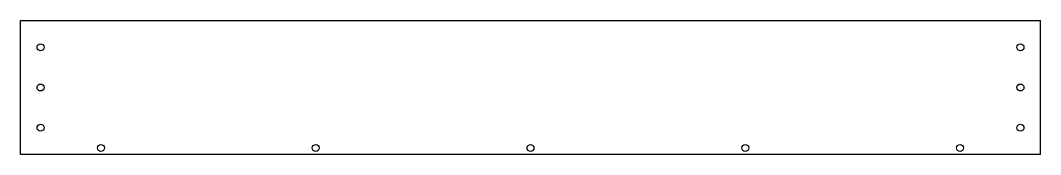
# Model space of a CAD drawing. Header units: millimetres. Extents: x -241 to 241, y 0 to 64.
import ezdxf

# ---------------------------------------------------------------- set-up
doc = ezdxf.new("R2010")
doc.units = ezdxf.units.MM

msp = doc.modelspace()

# ---------------------------------------------------------------- linework, layer by layer
at = {"color": 7, "linetype": 'Continuous', "lineweight": 25}
for p, q in [((-241.3, 0), (-241.3, 63.5)), ((-241.3, 63.5), (241.3, 63.5)), ((241.3, 0), (241.3, 63.5)), ((241.3, 0), (-241.3, 0))]:
    msp.add_line(p, q, dxfattribs=at)
for centre in [(-231.775, 50.8), (231.775, 50.8), (-231.775, 31.75), (231.775, 31.75), (-231.775, 12.7), (231.775, 12.7), (-203.2, 3.175), (203.2, 3.175), (-101.6, 3.175), (0, 3.175), (101.6, 3.175)]:
    msp.add_circle(centre, 1.651, dxfattribs=at)

doc.saveas('drawing.dxf')
